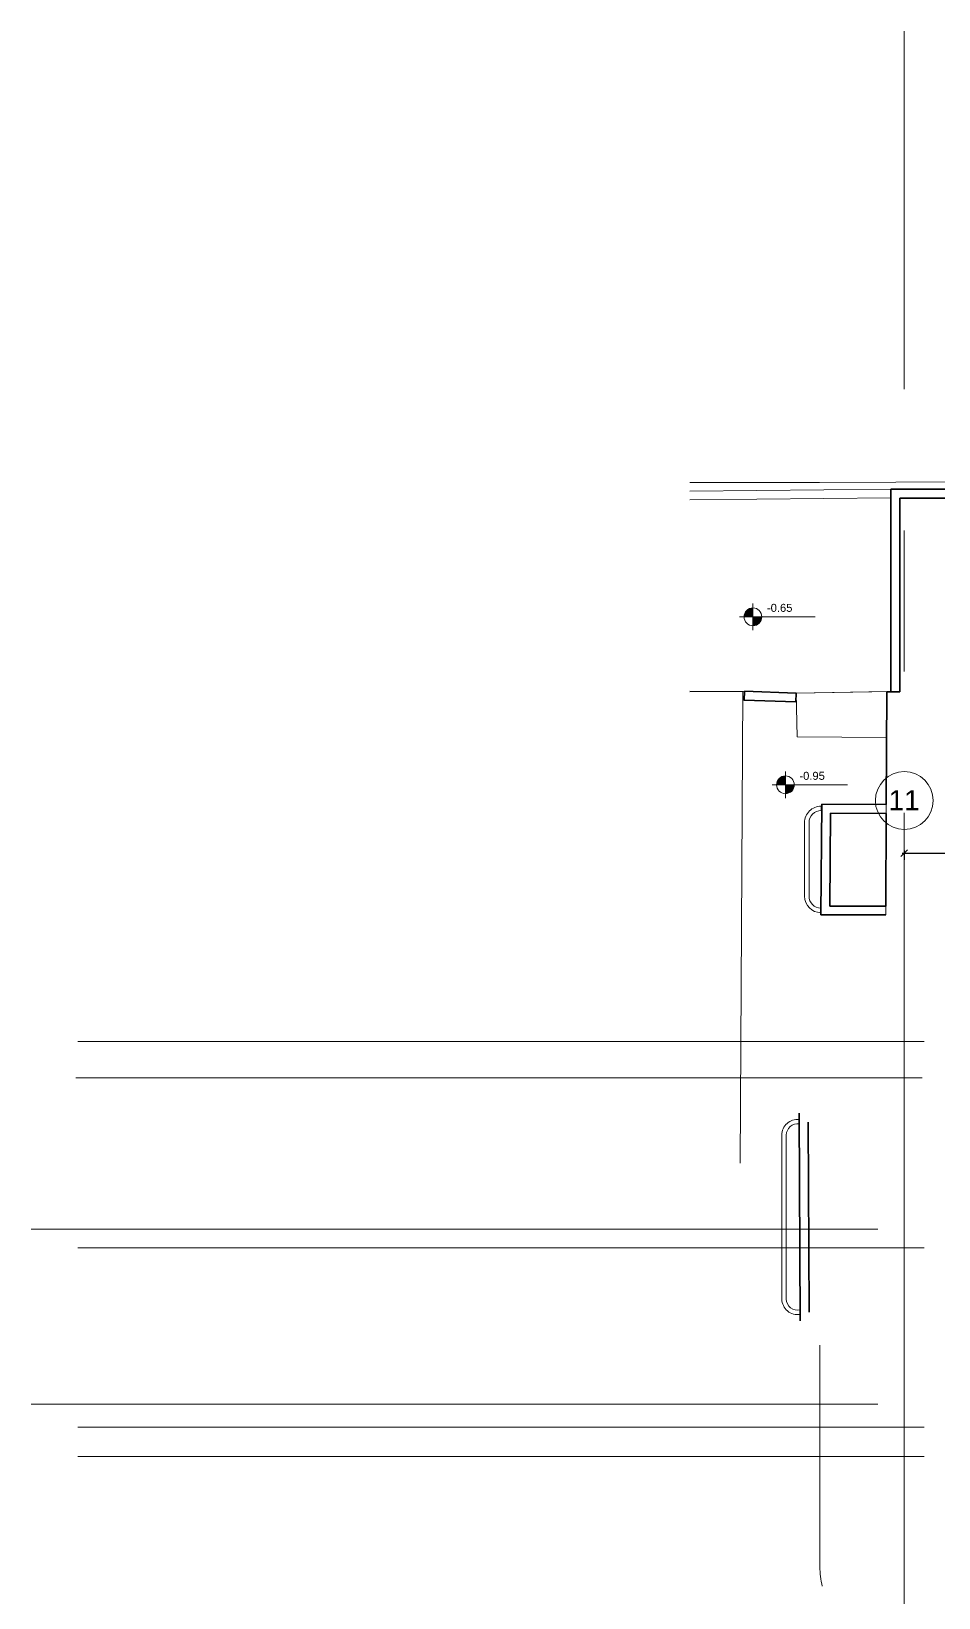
# Model space of a CAD drawing. Header units: millimetres. Extents: x 1130 to 2176, y -195 to 376.
# Drawn here: x 1629.21 to 1649.64, y -98.01 to -62.78 of the extents above; entities that cross this region are included whole.
import ezdxf

# ---------------------------------------------------------------- set-up
doc = ezdxf.new("R2010")
doc.units = ezdxf.units.MM
doc.linetypes.add('CENTER2', pattern=[28.575, 19.05, -3.175, 3.175, -3.175])
for name, color, linetype, lineweight in [('A-ANNO-DIMS', 7, 'Continuous', 9), ('A-DETL-MBND', 8, 'Continuous', 9), ('A-FLOR', 7, 'Continuous', 9), ('A-WALL', 1, 'Continuous', 9), ('EDIS-EJES COLUMNAS', 9, 'CENTER2', 15), ('G-ANNO-DIMS', 2, 'Continuous', 9), ('S-GRID-IDEN', 3, 'Continuous', 9)]:
    doc.layers.add(name, color=color, linetype=linetype, lineweight=lineweight)
doc.styles.add('Arial_2', font='arial.ttf', dxfattribs={"width": 0.8, "height": 0.18})
doc.styles.add('Arial_3', font='arial.ttf', dxfattribs={"height": 0.18})
doc.styles.add('Arial_4', font='arial.ttf', dxfattribs={"height": 0.45})
doc.dimstyles.new('Lineal_-_3_mm_Arial', dxfattribs={"dimscale": 0.3048, "dimtxt": 0.18, "dimasz": 0.492126, "dimexe": 0.492126, "dimexo": 0.164042, "dimgap": 0.164042, "dimtad": 1, "dimrnd": 0.01, "dimzin": 0, "dimdsep": 46, "dimtxsty": 'Arial_2', "dimblk1": 'OBLIQUE', "dimblk2": 'OBLIQUE', "dimsah": 1, "dimcen": 0.09, "dimdle": 0.164042, "dimclrt": 2, "dimazin": 0, "dimtfac": 1, "dimtix": 1, "dimtmove": 0, "dimatfit": 3, "dimfxl": 1, "dimtvp": 1, "dimtfill": 1, "dimtolj": 1, "dimtzin": 0, "dimarcsym": 2})

# ---------------------------------------------------------------- blocks, each defined once
blk = doc.blocks.new('Cotas de elevación - M_Cota de elevación - Destino rellenado-44836-PLANTA BAJA  0_00')
at = {"layer": 'G-ANNO-DIMS'}
h = blk.add_hatch(color=256, dxfattribs=at)
edge = h.paths.add_edge_path()
edge.add_line((0, 0), (-0.002, 0))
edge.add_arc((0, 0), 0.002, 90, 180, ccw=False)
edge.add_line((0, 0.002), (0, 0))
h = blk.add_hatch(color=256, dxfattribs=at)
edge = h.paths.add_edge_path()
edge.add_line((0, 0), (0.002, 0))
edge.add_arc((0, 0), 0.002, 270, 360, ccw=False)
edge.add_line((0, -0.002), (0, 0))
for p, q in [((-0.003, 0), (0.014, 0)), ((0, -0.003), (0, 0.003))]:
    blk.add_line(p, q, dxfattribs=at)
blk.add_circle((0, 0), 0.002, dxfattribs=at)
blk = doc.blocks.new('Rejilla - M_Extremo inicial de rejilla - Círculo-45800-PLANTA BAJA  0_00')
at = {"layer": 'S-GRID-IDEN'}
blk.add_circle((0, 0), 0.0065, dxfattribs=at)
blk = doc.blocks.new('_Oblique')
at = {"color": 0, "linetype": 'ByBlock', "lineweight": -2}
blk.add_line((-0.5, -0.5), (0.5, 0.5), dxfattribs=at)
blk = doc.blocks.new('*D2538')
at = {"layer": 'A-ANNO-DIMS', "color": 0, "lineweight": -2, "transparency": 16777216}
for p, q in [((1648.813, -81.261), (1652.388, -81.261)), ((1648.863, -81.205), (1648.863, -81.411)), ((1652.338, -81.205), (1652.338, -81.411))]:
    blk.add_line(p, q, dxfattribs=at)
at = {"layer": 'Defpoints', "color": 0, "transparency": 16777216}
for p in [(1648.863, -81.155), (1652.338, -81.155), (1652.338, -81.261)]:
    blk.add_point(p, dxfattribs=at)
at = {"layer": 'A-ANNO-DIMS', "color": 0, "lineweight": -2, "transparency": 16777216, "xscale": 0.15, "yscale": 0.15, "zscale": 0.15, "rotation": 180}
blk.add_blockref('_Oblique', (1648.863, -81.261), dxfattribs=at)
at = {"layer": 'A-ANNO-DIMS', "color": 0, "lineweight": -2, "transparency": 16777216, "xscale": 0.15, "yscale": 0.15, "zscale": 0.15}
blk.add_blockref('_Oblique', (1652.338, -81.261), dxfattribs=at)
at = {"layer": 'A-ANNO-DIMS', "color": 2, "transparency": 16777216, "insert": (1650.6, -81.119), "char_height": 0.18, "width": 0.46109, "attachment_point": 5, "style": 'Arial_2', "bg_fill": 3, "box_fill_scale": 1.1, "bg_fill_color": 256, "bg_fill_true_color": 13158600, "bg_fill_transparency": 0}
blk.add_mtext('\\A1;3.48', dxfattribs=at)

msp = doc.modelspace()

# ---------------------------------------------------------------- linework, layer by layer
at = {"layer": 'A-DETL-MBND'}
for p, q in [((1656.113, -72.892), (1646.952, -72.929)), ((1646.952, -72.929), (1644.038, -72.929)), ((1644.038, -73.12), (1648.563, -73.078)), ((1646.992, -80.306), (1646.993, -80.206)), ((1646.619, -82.231), (1646.619, -80.577)), ((1646.719, -80.577), (1646.719, -82.231)), ((1646.108, -91.292), (1646.108, -87.604)), ((1646.208, -87.604), (1646.208, -91.292))]:
    msp.add_line(p, q, dxfattribs=at)
for centre, radius, start, end in [((1646.99, -80.577), 0.371, 89.634, 180), ((1646.99, -80.577), 0.271, 89.634, 180), ((1646.99, -82.231), 0.371, 180, 269.634), ((1646.99, -82.231), 0.271, 180, 269.634), ((1646.46, -87.604), 0.352, 84.2129, 180), ((1646.46, -87.604), 0.252, 81.7839, 180), ((1646.46, -91.292), 0.352, 180, 279.6067), ((1646.46, -91.292), 0.252, 180, 283.3485)]:
    msp.add_arc(centre, radius, start, end, dxfattribs=at)
at = {"layer": 'A-FLOR'}
for p, q in [((1648.563, -73.275), (1644.038, -73.318)), ((1644.038, -77.617), (1645.265, -77.624)), ((1645.232, -77.624), (1644.038, -77.632)), ((1645.171, -88.236), (1645.232, -77.624)), ((1645.258, -77.822), (1645.231, -77.821)), ((1646.426, -77.662), (1648.563, -77.627)), ((1648.467, -77.631), (1646.428, -77.662)), ((1646.428, -77.662), (1646.452, -78.647)), ((1648.467, -77.636), (1648.467, -77.631)), ((1646.433, -77.863), (1646.421, -77.862)), ((1646.452, -78.647), (1648.462, -78.66)), ((1646.963, -97.314), (1646.963, -92.333))]:
    msp.add_line(p, q, dxfattribs=at)
msp.add_arc((1648.763, -97.314), 1.8, 180, 194.0494, dxfattribs=at)
at = {"layer": 'A-WALL', "lineweight": 35}
for p, q in [((1670.988, -73.076), (1648.563, -73.076)), ((1648.563, -73.076), (1648.563, -77.636)), ((1648.763, -73.276), (1670.976, -73.276)), ((1648.763, -77.636), (1648.763, -73.276)), ((1645.265, -77.622), (1645.258, -77.822)), ((1645.258, -77.822), (1646.421, -77.862)), ((1646.428, -77.662), (1645.265, -77.622)), ((1646.421, -77.862), (1646.428, -77.662)), ((1648.467, -77.636), (1648.456, -80.17)), ((1648.667, -77.637), (1648.467, -77.636)), ((1648.563, -77.636), (1648.763, -77.636)), ((1647.004, -80.161), (1646.988, -82.653)), ((1648.456, -80.17), (1647.004, -80.161)), ((1647.189, -82.453), (1647.202, -80.362)), ((1647.202, -80.362), (1648.455, -80.37)), ((1648.455, -80.37), (1648.446, -82.453)), ((1646.988, -82.653), (1648.445, -82.653)), ((1648.446, -82.453), (1647.189, -82.453)), ((1646.495, -87.112), (1646.52, -91.784)), ((1646.719, -91.586), (1646.696, -87.315))]:
    msp.add_line(p, q, dxfattribs=at)
at = {"layer": 'A-WALL'}
for p, q in [((1648.455, -80.37), (1648.456, -80.17)), ((1648.445, -82.653), (1648.446, -82.453))]:
    msp.add_line(p, q, dxfattribs=at)
at = {"layer": 'EDIS-EJES COLUMNAS'}
for p, q in [((1648.863, -127.979), (1648.863, -62.779)), ((1630.263, -85.496), (1678.937, -85.496)), ((1630.214, -86.316), (1678.888, -86.316)), ((1629.214, -89.719), (1680.916, -89.719)), ((1630.263, -90.139), (1678.937, -90.139)), ((1629.214, -93.659), (1680.916, -93.659)), ((1630.263, -94.174), (1677.667, -94.174)), ((1630.263, -94.834), (1678.937, -94.834))]:
    msp.add_line(p, q, dxfattribs=at)

# ---------------------------------------------------------------- block references
at = {"layer": 'G-ANNO-DIMS', "xscale": 99.99999999999993, "yscale": 99.99999999999993, "zscale": 99.99999999999993}
for p in [(1645.457, -75.948), (1646.187, -79.726)]:
    msp.add_blockref('Cotas de elevación - M_Cota de elevación - Destino rellenado-44836-PLANTA BAJA  0_00', p, dxfattribs=at)
at = {"layer": 'S-GRID-IDEN', "xscale": 99.99999999999993, "yscale": 99.99999999999993, "zscale": 99.99999999999993}
msp.add_blockref('Rejilla - M_Extremo inicial de rejilla - Círculo-45800-PLANTA BAJA  0_00', (1648.863, -80.08), dxfattribs=at)

# ---------------------------------------------------------------- texts
at = {"layer": 'S-GRID-IDEN', "insert": (1648.508, -79.847), "char_height": 0.45, "width": 0.84979, "attachment_point": 1, "style": 'Arial_4'}
msp.add_mtext('11', dxfattribs=at)

# ---------------------------------------------------------------- next in the draw order: texts
at = {"layer": 'G-ANNO-DIMS', "char_height": 0.18, "width": 0.68533, "attachment_point": 1, "line_spacing_factor": 0.941778, "style": 'Arial_3', "bg_fill": 3, "box_fill_scale": 1.25, "bg_fill_color": 256, "bg_fill_true_color": 13158600, "bg_fill_transparency": 0}
for s, insert in [('-0.65', (1645.772, -75.656)), ('-0.95', (1646.502, -79.434))]:
    msp.add_mtext(s, dxfattribs=dict(at, insert=insert))

# ---------------------------------------------------------------- next in the draw order: dimensions: what is measured, and where the dimension line sits
at = {"layer": 'A-ANNO-DIMS'}
dim = msp.add_linear_dim(base=(1652.3375756, -81.260786486), p1=(1648.8625756, -81.154720469), p2=(1652.3375756, -81.154720469), dimstyle='Lineal_-_3_mm_Arial', override={"dimpost": '<>', "dimfxl": 3.475}, dxfattribs=at)
dim.commit()
dim.dimension.update_dxf_attribs({"geometry": '*D2538', "text_midpoint": (1650.6000756, -81.118821957)})

doc.saveas('drawing.dxf')
